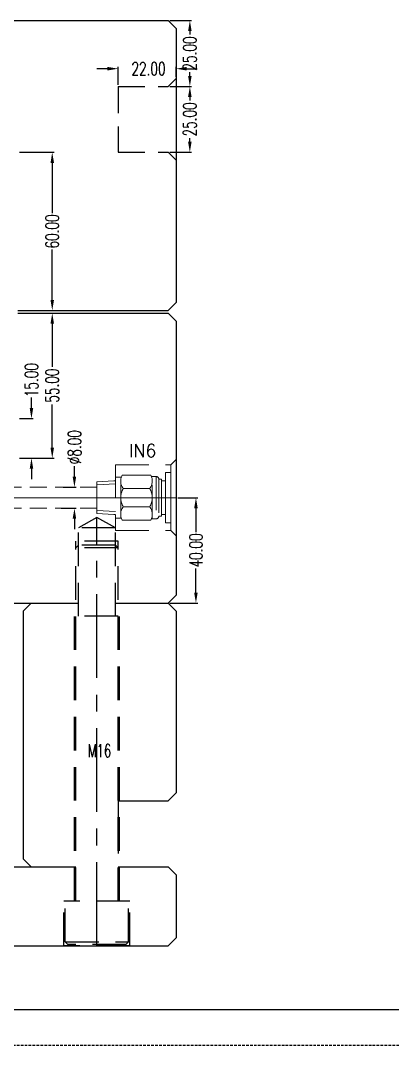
# Model space of a CAD drawing. Header units: inches. Extents: x 160917 to 162189, y -51061 to -50161.
# Drawn here: x 161637.4 to 161778.5, y -51061 to -50672.2 of the extents above; entities that cross this region are included whole.
import ezdxf
from ezdxf.enums import TextEntityAlignment as Align

# ---------------------------------------------------------------- set-up
doc = ezdxf.new("R2010")
doc.units = ezdxf.units.IN
doc.header["$LTSCALE"] = 2
doc.header["$MEASUREMENT"] = 0
doc.header["$PDMODE"] = 3
doc.header["$PDSIZE"] = 0.3125
for name, pattern in [('CENTER', [50.8, 31.75, -6.35, 6.35, -6.35]), ('DASHED', [0.75, 0.5, -0.25]), ('HIDDEN', [9.525, 6.35, -3.175])]:
    doc.linetypes.add(name, pattern=pattern)
doc.layers.get('0').update_dxf_attribs({"linetype": 'CONTINUOUS'})
doc.layers.get('Defpoints').update_dxf_attribs({"linetype": 'CONTINUOUS'})
for name, color, linetype in [('5', 5, 'CONTINUOUS'), ('A', 7, 'CONTINUOUS'), ('COOL', 122, 'CONTINUOUS'), ('text', 7, 'CONTINUOUS'), ('WT', 4, 'CONTINUOUS')]:
    doc.layers.add(name, color=color, linetype=linetype)
doc.layers.add('dim', color=3, linetype='CONTINUOUS', lineweight=15)
doc.layers.add('WR', color=122, linetype='HIDDEN', lineweight=18)
doc.styles.get("Standard").update_dxf_attribs({"font": 'txt.shx', "width": 0.67})
doc.dimstyles.new('2.00', dxfattribs={"dimtxt": 5, "dimasz": 4, "dimexe": 0.666, "dimexo": 0.626, "dimgap": 1, "dimtad": 0, "dimzin": 0, "dimdsep": 46, "dimtxsty": 'Standard', "dimcen": 0.09, "dimclrd": 3, "dimclre": 3, "dimclrt": 7, "dimazin": 0, "dimtfac": 1, "dimtofl": 0, "dimtmove": 0, "dimatfit": 0, "dimfxl": 0, "dimtolj": 1, "dimtzin": 0, "dimarcsym": 0})

# ---------------------------------------------------------------- blocks, each defined once
blk = doc.blocks.new('*D35621')
at = {"layer": 'Defpoints', "color": 0}
for p in [(161693.43, -50697.16), (161701.67, -50697.16), (161693.43, -50722.16)]:
    blk.add_point(p, dxfattribs=at)
at = {"layer": 'dim', "color": 3, "linetype": 'ByBlock', "lineweight": -2}
for p, q in [((161694.05, -50697.16), (161702.33, -50697.16)), ((161701.67, -50701.16), (161701.67, -50702.52)), ((161701.67, -50718.16), (161701.67, -50716.8)), ((161694.05, -50722.16), (161702.33, -50722.16))]:
    blk.add_line(p, q, dxfattribs=at)
at = {"layer": 'dim', "color": 3, "linetype": 'ByBlock'}
for points in [[(161702.34, -50701.16), (161701, -50701.16), (161701.67, -50697.16)], [(161701, -50718.16), (161702.34, -50718.16), (161701.67, -50722.16)]]:
    blk.add_solid(points, dxfattribs=at)
at = {"layer": 'dim', "color": 7, "linetype": 'ByBlock', "insert": (161701.67, -50709.66), "char_height": 5, "attachment_point": 5, "rotation": 90}
blk.add_mtext('\\A1;25.00', dxfattribs=at)
blk = doc.blocks.new('*D35622')
at = {"layer": 'Defpoints', "color": 0}
for p in [(161696.43, -50690.44), (161696.43, -50694.16), (161674.43, -50697.16)]:
    blk.add_point(p, dxfattribs=at)
at = {"layer": 'dim', "color": 3, "linetype": 'ByBlock', "lineweight": -2}
for p, q in [((161670.43, -50690.44), (161666.43, -50690.44)), ((161674.43, -50696.53), (161674.43, -50689.77)), ((161696.43, -50693.53), (161696.43, -50689.77)), ((161700.43, -50690.44), (161704.43, -50690.44))]:
    blk.add_line(p, q, dxfattribs=at)
at = {"layer": 'dim', "color": 3, "linetype": 'ByBlock'}
for points in [[(161670.43, -50691.11), (161670.43, -50689.77), (161674.43, -50690.44)], [(161700.43, -50689.77), (161700.43, -50691.11), (161696.43, -50690.44)]]:
    blk.add_solid(points, dxfattribs=at)
at = {"layer": 'dim', "color": 7, "linetype": 'ByBlock', "insert": (161685.98, -50690.44), "char_height": 5, "attachment_point": 5}
blk.add_mtext('\\A1;22.00', dxfattribs=at)
blk = doc.blocks.new('*D35624')
at = {"layer": 'Defpoints', "color": 0}
for p in [(161636.43, -50783.16), (161649.47, -50783.16), (161636.43, -50838.16)]:
    blk.add_point(p, dxfattribs=at)
at = {"layer": 'dim', "color": 3, "linetype": 'ByBlock', "lineweight": -2}
for p, q in [((161637.05, -50783.16), (161650.14, -50783.16)), ((161649.47, -50787.16), (161649.47, -50803.52)), ((161649.47, -50834.16), (161649.47, -50817.8)), ((161637.05, -50838.16), (161650.14, -50838.16))]:
    blk.add_line(p, q, dxfattribs=at)
at = {"layer": 'dim', "color": 3, "linetype": 'ByBlock'}
for points in [[(161650.14, -50787.16), (161648.81, -50787.16), (161649.47, -50783.16)], [(161648.81, -50834.16), (161650.14, -50834.16), (161649.47, -50838.16)]]:
    blk.add_solid(points, dxfattribs=at)
at = {"layer": 'dim', "color": 7, "linetype": 'ByBlock', "insert": (161649.47, -50810.66), "char_height": 5, "attachment_point": 5, "rotation": 90}
blk.add_mtext('\\A1;55.00', dxfattribs=at)
blk = doc.blocks.new('*D35625')
at = {"layer": 'Defpoints', "color": 0}
for p in [(161636.43, -50722.16), (161649.47, -50722.16), (161636.43, -50782.16)]:
    blk.add_point(p, dxfattribs=at)
at = {"layer": 'dim', "color": 3, "linetype": 'ByBlock', "lineweight": -2}
for p, q in [((161637.05, -50722.16), (161650.14, -50722.16)), ((161649.47, -50726.16), (161649.47, -50745.29)), ((161649.47, -50778.16), (161649.47, -50759.02)), ((161637.05, -50782.16), (161650.14, -50782.16))]:
    blk.add_line(p, q, dxfattribs=at)
at = {"layer": 'dim', "color": 3, "linetype": 'ByBlock'}
for points in [[(161650.14, -50726.16), (161648.81, -50726.16), (161649.47, -50722.16)], [(161648.81, -50778.16), (161650.14, -50778.16), (161649.47, -50782.16)]]:
    blk.add_solid(points, dxfattribs=at)
at = {"layer": 'dim', "color": 7, "linetype": 'ByBlock', "insert": (161649.47, -50752.16), "char_height": 5, "attachment_point": 5, "rotation": 90}
blk.add_mtext('\\A1;60.00', dxfattribs=at)
blk = doc.blocks.new('*D35629')
at = {"layer": 'Defpoints', "color": 0}
for p in [(161693.43, -50672.16), (161701.67, -50672.16), (161693.43, -50697.16)]:
    blk.add_point(p, dxfattribs=at)
at = {"layer": 'dim', "color": 3, "linetype": 'ByBlock', "lineweight": -2}
for p, q in [((161694.05, -50672.16), (161702.33, -50672.16)), ((161701.67, -50676.16), (161701.67, -50677.52)), ((161701.67, -50693.16), (161701.67, -50691.8)), ((161694.05, -50697.16), (161702.33, -50697.16))]:
    blk.add_line(p, q, dxfattribs=at)
at = {"layer": 'dim', "color": 3, "linetype": 'ByBlock'}
for points in [[(161702.34, -50676.16), (161701, -50676.16), (161701.67, -50672.16)], [(161701, -50693.16), (161702.34, -50693.16), (161701.67, -50697.16)]]:
    blk.add_solid(points, dxfattribs=at)
at = {"layer": 'dim', "color": 7, "linetype": 'ByBlock', "insert": (161701.67, -50684.66), "char_height": 5, "attachment_point": 5, "rotation": 90}
blk.add_mtext('\\A1;25.00', dxfattribs=at)
blk = doc.blocks.new('*D37221')
at = {"layer": 'Defpoints', "color": 0}
for p in [(161636.43, -50823.16), (161641.58, -50823.16), (161636.43, -50838.16)]:
    blk.add_point(p, dxfattribs=at)
at = {"layer": 'dim', "color": 3, "linetype": 'ByBlock', "lineweight": -2}
for p, q in [((161641.58, -50819.16), (161641.58, -50815.16)), ((161637.05, -50823.16), (161642.25, -50823.16)), ((161637.05, -50838.16), (161642.25, -50838.16)), ((161641.58, -50842.16), (161641.58, -50846.16))]:
    blk.add_line(p, q, dxfattribs=at)
at = {"layer": 'dim', "color": 3, "linetype": 'ByBlock'}
for points in [[(161640.92, -50819.16), (161642.25, -50819.16), (161641.58, -50823.16)], [(161642.25, -50842.16), (161640.92, -50842.16), (161641.58, -50838.16)]]:
    blk.add_solid(points, dxfattribs=at)
at = {"layer": 'dim', "color": 7, "linetype": 'ByBlock', "insert": (161641.58, -50808.57), "char_height": 5, "attachment_point": 5, "rotation": 90}
blk.add_mtext('\\A1;15.00', dxfattribs=at)
blk = doc.blocks.new('*D37222')
at = {"layer": 'Defpoints', "color": 0}
for p in [(161696.43, -50853.16), (161703.98, -50853.16), (161693.43, -50893.16)]:
    blk.add_point(p, dxfattribs=at)
at = {"layer": 'dim', "color": 3, "linetype": 'ByBlock', "lineweight": -2}
for p, q in [((161697.05, -50853.16), (161704.64, -50853.16)), ((161703.98, -50857.16), (161703.98, -50866.29)), ((161703.98, -50889.16), (161703.98, -50880.02)), ((161694.05, -50893.16), (161704.64, -50893.16))]:
    blk.add_line(p, q, dxfattribs=at)
at = {"layer": 'dim', "color": 3, "linetype": 'ByBlock'}
for points in [[(161704.64, -50857.16), (161703.31, -50857.16), (161703.98, -50853.16)], [(161703.31, -50889.16), (161704.64, -50889.16), (161703.98, -50893.16)]]:
    blk.add_solid(points, dxfattribs=at)
at = {"layer": 'dim', "color": 7, "linetype": 'ByBlock', "insert": (161703.98, -50873.16), "char_height": 5, "attachment_point": 5, "rotation": 90}
blk.add_mtext('\\A1;40.00', dxfattribs=at)
blk = doc.blocks.new('*D37223')
at = {"layer": 'Defpoints', "color": 0}
for p in [(161653.04, -50849.16), (161657.89, -50849.16), (161652.23, -50857.16)]:
    blk.add_point(p, dxfattribs=at)
at = {"layer": 'dim', "color": 3, "linetype": 'ByBlock', "lineweight": -2}
for p, q in [((161657.89, -50845.16), (161657.89, -50841.16)), ((161653.66, -50849.16), (161658.56, -50849.16)), ((161652.86, -50857.16), (161658.56, -50857.16)), ((161657.89, -50861.16), (161657.89, -50865.16))]:
    blk.add_line(p, q, dxfattribs=at)
at = {"layer": 'dim', "color": 3, "linetype": 'ByBlock'}
for points in [[(161657.22, -50845.16), (161658.56, -50845.16), (161657.89, -50849.16)], [(161658.56, -50861.16), (161657.22, -50861.16), (161657.89, -50857.16)]]:
    blk.add_solid(points, dxfattribs=at)
at = {"layer": 'dim', "color": 7, "linetype": 'ByBlock', "insert": (161657.89, -50834.02), "char_height": 5, "attachment_point": 5, "rotation": 90}
blk.add_mtext('%%c8.00', dxfattribs=at)
blk = doc.blocks.new('20150129.111502')
at = {"layer": '5', "color": 122, "linetype": 'HIDDEN', "lineweight": 0}
for p, q in [((0, 14.5), (0, -14.5)), ((2, 12.5), (0, 14.5)), ((2, 12.5), (2, -12.5)), ((23, 12.5), (2, 12.5)), ((23, -12.5), (23, 12.5)), ((2, -9.5), (2, 9.5)), ((4.01, 9.5), (2, 9.5)), ((4.01, 6.4), (4.01, 9.5)), ((7.51, -8), (7.51, 8)), ((9.33, 8), (7.51, 8)), ((9, 8), (9, -8)), ((20.43, 8.5), (9.57, 8.5)), ((4.01, -6.4), (4.01, 6.4)), ((5.51, 6.4), (4.01, 6.4)), ((5.51, 6.4), (5.51, 7)), ((6.51, 7), (5.51, 7)), ((5.51, 6.4), (5.51, 7)), ((5.51, -6.4), (5.51, 6.4)), ((6.51, -7), (6.51, 7)), ((23, 7.75), (20.77, 7.75)), ((21, 7.75), (21, -7.75)), ((23.56, 6.35), (23, 6.35)), ((23, 5.19), (30, 4.82)), ((23.56, 6.35), (30, 6.01)), ((30, 6.01), (30, -6.01)), ((20.01, 3.5), (9.99, 3.5)), ((20.01, -3.5), (9.99, -3.5)), ((5.51, -6.4), (4.01, -6.4)), ((4.01, -6.4), (4.01, -9.5)), ((5.51, -6.4), (5.51, -7)), ((5.51, -6.4), (5.51, -7)), ((6.51, -7), (5.51, -7)), ((23, -7.75), (20.77, -7.75)), ((23, -5.19), (30, -4.82)), ((23.56, -6.35), (23, -6.35)), ((23.56, -6.35), (30, -6.01)), ((4.01, -9.5), (2, -9.5)), ((9.33, -8), (7.51, -8)), ((20.43, -8.5), (9.57, -8.5)), ((2, -12.5), (0, -14.5)), ((23, -12.5), (2, -12.5))]:
    blk.add_line(p, q, dxfattribs=at)
at = {"layer": '5', "color": 122, "linetype": 'CENTER', "lineweight": 0, "ltscale": 0.5}
blk.add_line((0, 0), (30, 0), dxfattribs=at)
at = {"layer": '5', "color": 122, "linetype": 'HIDDEN', "lineweight": 0}
for centre, radius, start, end in [((7.51, 7), 1, 90, 180), ((13.47, 6.32), 4.47, 150.752, 219.0183), ((16.53, 6.32), 4.47, 320.9817, 29.248), ((15.66, 0), 6.66, 148.3016, 211.6984), ((14.34, 0), 6.66, 328.3016, 31.6984), ((13.47, -6.32), 4.47, 140.9817, 209.248), ((16.53, -6.32), 4.47, 330.752, 39.0183), ((7.51, -7), 1, 180, 270)]:
    blk.add_arc(centre, radius, start, end, dxfattribs=at)

msp = doc.modelspace()

# ---------------------------------------------------------------- linework, layer by layer
at = {"linetype": 'Continuous'}
for p, q in [((161399.428, -50672.157), (161693.428, -50672.157)), ((161693.428, -50672.157), (161696.428, -50675.157)), ((161696.428, -50675.157), (161696.428, -50779.157)), ((161696.428, -50779.157), (161693.428, -50782.157)), ((161636.428, -50782.157), (161693.428, -50782.157)), ((161636.428, -50783.157), (161693.428, -50783.157)), ((161693.428, -50783.157), (161696.428, -50786.157)), ((161696.428, -50786.157), (161696.428, -50890.157)), ((161494.928, -50893.157), (161659.428, -50893.157)), ((161638.428, -50896.157), (161641.428, -50893.157)), ((161673.428, -50893.157), (161693.428, -50893.157)), ((161696.428, -50890.157), (161693.428, -50893.157)), ((161693.428, -50893.157), (161696.428, -50896.157)), ((161638.428, -50896.157), (161638.428, -50990.157)), ((161696.428, -50896.157), (161696.428, -50965.157)), ((161674.428, -50963.157), (161674.428, -50988.157)), ((161696.428, -50965.157), (161693.428, -50968.157)), ((161674.428, -50968.157), (161693.428, -50968.157)), ((161641.428, -50993.157), (161638.428, -50990.157)), ((161399.428, -50993.157), (161658.428, -50993.157)), ((161674.428, -50993.157), (161693.428, -50993.157)), ((161693.428, -50993.157), (161696.428, -50996.157)), ((161696.428, -50996.157), (161696.428, -51020.157)), ((161696.428, -51020.157), (161693.428, -51023.157)), ((161399.428, -51023.157), (161693.428, -51023.157))]:
    msp.add_line(p, q, dxfattribs=at)
at = {"color": 8, "linetype": 'HIDDEN', "ltscale": 0.8}
for p, q in [((161696.428, -50694.157), (161693.428, -50697.157)), ((161674.428, -50697.157), (161693.428, -50697.157)), ((161674.428, -50697.157), (161674.428, -50722.157)), ((161674.428, -50722.157), (161693.428, -50722.157)), ((161693.428, -50722.157), (161696.428, -50725.157))]:
    msp.add_line(p, q, dxfattribs=at)
at = {"linetype": 'HIDDEN'}
for p, q in [((161666.428, -50860.657), (161659.428, -50864.657)), ((161673.428, -50864.657), (161666.428, -50860.657)), ((161659.428, -50898.157), (161659.428, -50864.657)), ((161673.428, -50864.657), (161659.428, -50864.657)), ((161673.428, -50898.157), (161673.428, -50864.657)), ((161658.428, -51006.157), (161658.428, -50869.657)), ((161674.428, -50869.657), (161658.428, -50869.657)), ((161674.428, -51006.157), (161674.428, -50869.657)), ((161658.428, -50872.157), (161659.428, -50871.157)), ((161674.428, -50872.157), (161658.428, -50872.157)), ((161673.428, -50871.157), (161659.428, -50871.157)), ((161673.428, -50871.157), (161674.428, -50872.157)), ((161657.928, -51006.157), (161657.928, -50893.157)), ((161674.928, -51006.157), (161674.928, -50893.157)), ((161674.428, -50898.157), (161658.428, -50898.157)), ((161653.928, -51023.157), (161653.928, -51006.157)), ((161678.928, -51006.157), (161653.928, -51006.157)), ((161654.428, -51021.657), (161654.428, -51006.157)), ((161678.428, -51021.657), (161678.428, -51006.157)), ((161678.928, -51023.157), (161678.928, -51006.157)), ((161654.428, -51021.657), (161678.428, -51021.657)), ((161654.428, -51021.657), (161655.428, -51022.657)), ((161677.428, -51022.657), (161678.428, -51021.657)), ((161678.928, -51023.157), (161653.928, -51023.157)), ((161677.428, -51022.657), (161655.428, -51022.657))]:
    msp.add_line(p, q, dxfattribs=at)
at = {"linetype": 'CENTER', "ltscale": 0.5}
msp.add_line((161666.428, -51023.157), (161666.428, -50860.657), dxfattribs=at)
at = {"layer": 'A'}
msp.add_line((162175.427, -51047.369), (160930.626, -51047.369), dxfattribs=at)
at = {"layer": 'A', "linetype": 'DASHED'}
msp.add_line((162189.013, -51060.956), (160917.04, -51060.956), dxfattribs=at)
at = {"layer": 'WR', "linetype": 'HIDDEN', "ltscale": 0.5}
for p, q in [((161666.428, -50849.157), (161628.428, -50849.157)), ((161666.428, -50857.157), (161620.428, -50857.157))]:
    msp.add_line(p, q, dxfattribs=at)
at = {"layer": 'WR', "linetype": 'CENTER', "ltscale": 0.5}
msp.add_line((161666.428, -50853.157), (161624.428, -50853.157), dxfattribs=at)

# ---------------------------------------------------------------- block references
at = {"layer": 'WT', "linetype": 'ByBlock', "rotation": -180}
msp.add_blockref('20150129.111502', (161696.428, -50853.157), dxfattribs=at)

# ---------------------------------------------------------------- texts
at = {"layer": 'COOL', "color": 4}
msp.add_text('IN6', height=4.8768, rotation=720, dxfattribs=at).set_placement((161683.782, -50835.311), align=Align.MIDDLE)
at = {"layer": 'text', "insert": (161662.908, -50946.705), "char_height": 4.86, "width": 5.7474, "attachment_point": 1}
msp.add_mtext('M16', dxfattribs=at)

# ---------------------------------------------------------------- dimensions: what is measured, and where the dimension line sits
at = {"layer": 'dim', "linetype": 'ByBlock'}
for base, p1, p2, picture, middle in [((161701.669, -50672.157), (161693.428, -50697.157), (161693.428, -50672.157), '*D35629', (161701.669, -50684.657)), ((161701.669, -50697.157), (161693.428, -50722.157), (161693.428, -50697.157), '*D35621', (161701.669, -50709.657)), ((161649.475, -50722.157), (161636.428, -50782.157), (161636.428, -50722.157), '*D35625', (161649.475, -50752.157)), ((161649.475, -50783.157), (161636.428, -50838.157), (161636.428, -50783.157), '*D35624', (161649.475, -50810.657)), ((161641.584, -50823.157), (161636.428, -50838.157), (161636.428, -50823.157), '*D37221', (161641.584, -50808.574)), ((161703.978, -50853.157), (161693.428, -50893.157), (161696.428, -50853.157), '*D37222', (161703.978, -50873.157))]:
    dim = msp.add_linear_dim(base=base, p1=p1, p2=p2, angle=90, dimstyle='2.00', dxfattribs=at)
    dim.commit()
    dim.dimension.update_dxf_attribs({"geometry": picture, "text_midpoint": middle})
dim = msp.add_linear_dim(base=(161696.428, -50690.44), p1=(161674.428, -50697.157), p2=(161696.428, -50694.157), dimstyle='2.00', dxfattribs=at)
dim.commit()
dim.dimension.update_dxf_attribs({"geometry": '*D35622', "text_midpoint": (161685.984, -50690.44), "dimtype": 160})
dim = msp.add_linear_dim(base=(161657.89, -50849.157), p1=(161652.23, -50857.157), p2=(161653.038, -50849.157), angle=90, text='%%c<>', dimstyle='2.00', dxfattribs=at)
dim.commit()
dim.dimension.update_dxf_attribs({"geometry": '*D37223', "text_midpoint": (161657.89, -50834.015)})

doc.saveas('drawing.dxf')
